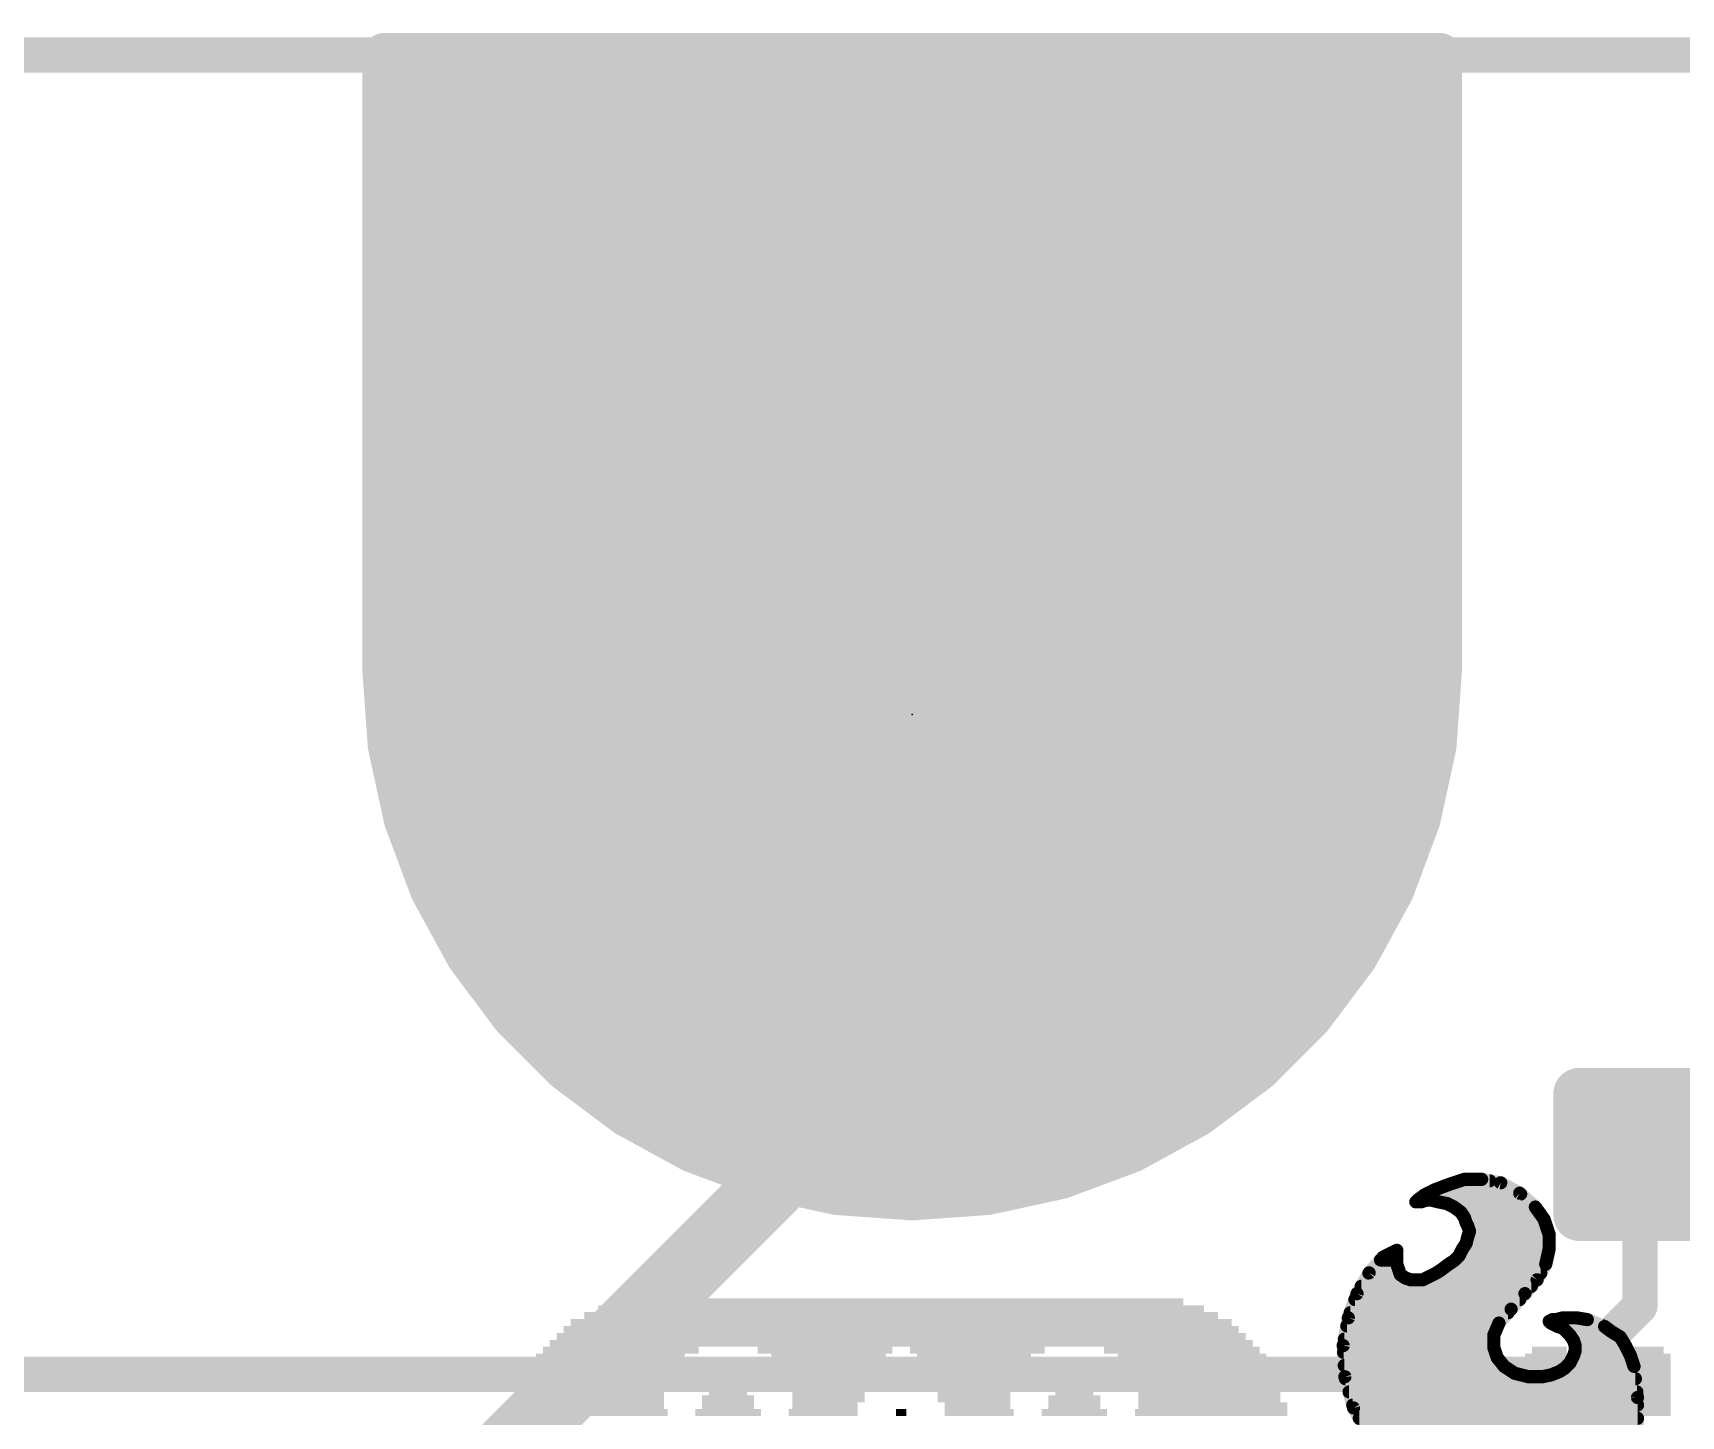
# Model space of a CAD drawing. Extents: x -23 to 93, y -71 to 33.
# Drawn here: x 8.89 to 18.41, y 17.54 to 25.53 of the extents above; entities that cross this region are included whole.
import ezdxf

# ---------------------------------------------------------------- set-up
doc = ezdxf.new("R2010")
doc.units = 0
for name, color, linetype in [('1', 12, 'CONTINUOUS'), ('16', 132, 'CONTINUOUS'), ('17', 110, 'CONTINUOUS'), ('20', 53, 'CONTINUOUS'), ('21', 41, 'CONTINUOUS'), ('22', 40, 'CONTINUOUS'), ('23', 53, 'CONTINUOUS'), ('31', 253, 'CONTINUOUS')]:
    doc.layers.add(name, color=color, linetype=linetype)

# ---------------------------------------------------------------- blocks, each defined once
blk = doc.blocks.new('RECT160000X160000R30')
at = {"const_width": 0.15}
blk.add_lwpolyline([(0.425, -0.35), (0.425, 0.35, 0.4142), (0.35, 0.425), (-0.35, 0.425, 0.4142), (-0.425, 0.35), (-0.425, -0.35, 0.4142), (-0.35, -0.425), (0.35, -0.425, 0.4142)], format="xyb", close=True, dxfattribs=at)
blk.add_solid([(-0.3754, -0.3754), (0.3754, -0.3754), (-0.3754, 0.3754), (0.3754, 0.3754)])
blk = doc.blocks.new('ROUNDP')
at = {"const_width": 0.5}
blk.add_lwpolyline([(0, -0.25, 1), (0, 0.25, 1), (0, -0.25)], format="xyb", dxfattribs=at)
blk = doc.blocks.new('RECT')
blk.add_solid([(-0.5, -0.5), (0.5, -0.5), (-0.5, 0.5), (0.5, 0.5)])

msp = doc.modelspace()

# ---------------------------------------------------------------- linework, layer by layer
at = {"layer": '1'}
for points, const_width in [([(17.018, 25.4), (10.922, 25.4)], 0.254), ([(10.922, 25.4), (10.922, 21.844)], 0.254), ([(17.018, 21.844), (17.018, 25.4)], 0.254), ([(38.1, 25.4), (0, 25.4)], 0.2032), ([(10.922, 25.146), (17.018, 25.146)], 0.254), ([(10.922, 24.892), (17.018, 24.892)], 0.254), ([(10.922, 24.638), (17.018, 24.638)], 0.254), ([(10.922, 24.384), (17.018, 24.384)], 0.254), ([(10.922, 24.13), (17.018, 24.13)], 0.254), ([(10.922, 23.876), (17.018, 23.876)], 0.254), ([(10.922, 23.622), (17.018, 23.622)], 0.254), ([(10.922, 23.368), (17.018, 23.368)], 0.254), ([(10.922, 23.114), (17.018, 23.114)], 0.254), ([(10.922, 22.86), (17.018, 22.86)], 0.254), ([(10.922, 22.606), (17.018, 22.606)], 0.254), ([(10.922, 22.352), (17.018, 22.352)], 0.254), ([(10.922, 22.098), (17.018, 22.098)], 0.254), ([(10.922, 21.844), (10.953, 21.4102)], 0.254), ([(10.922, 21.844), (17.018, 21.844)], 0.254), ([(16.987, 21.4102), (17.018, 21.844)], 0.254), ([(10.9402, 21.59), (16.9998, 21.59)], 0.254), ([(10.953, 21.4102), (11.0455, 20.9853)], 0.254), ([(16.8945, 20.9853), (16.987, 21.4102)], 0.254), ([(10.9692, 21.336), (16.9708, 21.336)], 0.254), ([(11.0244, 21.082), (16.9156, 21.082)], 0.254), ([(11.0455, 20.9853), (11.1974, 20.5778)], 0.254), ([(16.7426, 20.5778), (16.8945, 20.9853)], 0.254), ([(11.1041, 20.828), (16.8359, 20.828)], 0.254), ([(11.1974, 20.5778), (11.4059, 20.1961)], 0.254), ([(11.1995, 20.574), (16.7405, 20.574)], 0.254), ([(16.5341, 20.1961), (16.7426, 20.5778)], 0.254), ([(11.3382, 20.32), (16.6018, 20.32)], 0.254), ([(11.4059, 20.1961), (11.6665, 19.848)], 0.254), ([(16.2735, 19.848), (16.5341, 20.1961)], 0.254), ([(11.5033, 20.066), (16.4367, 20.066)], 0.254), ([(11.6665, 19.848), (11.974, 19.5405)], 0.254), ([(11.7025, 19.812), (16.2375, 19.812)], 0.254), ([(15.966, 19.5405), (16.2735, 19.848)], 0.254), ([(11.9565, 19.558), (15.9835, 19.558)], 0.254), ([(11.974, 19.5405), (12.3221, 19.2799)], 0.254), ([(15.6179, 19.2799), (15.966, 19.5405)], 0.254), ([(12.2899, 19.304), (15.6501, 19.304)], 0.254), ([(12.3221, 19.2799), (12.7038, 19.0714)], 0.254), ([(15.2362, 19.0714), (15.6179, 19.2799)], 0.254), ([(12.7038, 19.0714), (13.1113, 18.9195)], 0.254), ([(12.7613, 19.05), (15.1787, 19.05)], 0.254), ([(14.8287, 18.9195), (15.2362, 19.0714)], 0.254), ([(18.173, 19.05), (18.173, 18.173)], 0.2032), ([(13.1113, 18.9195), (13.5362, 18.827)], 0.254), ([(14.4038, 18.827), (14.8287, 18.9195)], 0.254), ([(13.5362, 18.827), (13.97, 18.796)], 0.254), ([(13.97, 18.796), (14.4038, 18.827)], 0.254), ([(18.173, 18.173), (17.78, 17.78)], 0.2032), ([(17.78, 17.78), (7.62, 17.78)], 0.2032)]:
    msp.add_lwpolyline(points, dxfattribs=dict(at, const_width=const_width))
for points, const_width in [([(10.922, 25.4635, 1), (10.922, 25.3365)], 0.127), ([(10.9855, 25.4, 1), (10.8585, 25.4)], 0.127), ([(17.0815, 25.4, 1), (16.9545, 25.4)], 0.127), ([(17.018, 25.3365, 1), (17.018, 25.4635)], 0.127), ([(10.922, 25.2095, 1), (10.922, 25.0825)], 0.127), ([(17.018, 25.0825, 1), (17.018, 25.2095)], 0.127), ([(10.922, 24.9555, 1), (10.922, 24.8285)], 0.127), ([(17.018, 24.8285, 1), (17.018, 24.9555)], 0.127), ([(10.922, 24.7015, 1), (10.922, 24.5745)], 0.127), ([(17.018, 24.5745, 1), (17.018, 24.7015)], 0.127), ([(10.922, 24.4475, 1), (10.922, 24.3205)], 0.127), ([(17.018, 24.3205, 1), (17.018, 24.4475)], 0.127), ([(10.922, 24.1935, 1), (10.922, 24.0665)], 0.127), ([(17.018, 24.0665, 1), (17.018, 24.1935)], 0.127), ([(10.922, 23.9395, 1), (10.922, 23.8125)], 0.127), ([(17.018, 23.8125, 1), (17.018, 23.9395)], 0.127), ([(10.922, 23.6855, 1), (10.922, 23.5585)], 0.127), ([(17.018, 23.5585, 1), (17.018, 23.6855)], 0.127), ([(10.922, 23.4315, 1), (10.922, 23.3045)], 0.127), ([(17.018, 23.3045, 1), (17.018, 23.4315)], 0.127), ([(10.922, 23.1775, 1), (10.922, 23.0505)], 0.127), ([(17.018, 23.0505, 1), (17.018, 23.1775)], 0.127), ([(10.922, 22.9235, 1), (10.922, 22.7965)], 0.127), ([(17.018, 22.7965, 1), (17.018, 22.9235)], 0.127), ([(10.922, 22.6695, 1), (10.922, 22.5425)], 0.127), ([(17.018, 22.5425, 1), (17.018, 22.6695)], 0.127), ([(10.922, 22.4155, 1), (10.922, 22.2885)], 0.127), ([(17.018, 22.2885, 1), (17.018, 22.4155)], 0.127), ([(10.922, 22.1615, 1), (10.922, 22.0345)], 0.127), ([(17.018, 22.0345, 1), (17.018, 22.1615)], 0.127), ([(10.9853, 21.8485, 1), (10.8587, 21.8395)], 0.127), ([(10.922, 21.9075, 1), (10.922, 21.7805)], 0.127), ([(10.8585, 21.844, 1), (10.9855, 21.844)], 0.127), ([(16.9545, 21.844, 1), (17.0815, 21.844)], 0.127), ([(17.0813, 21.8395, 1), (16.9547, 21.8485)], 0.127), ([(17.018, 21.7805, 1), (17.018, 21.9075)], 0.127), ([(10.9402, 21.6535, 1), (10.9402, 21.5265)], 0.127), ([(16.9998, 21.5265, 1), (16.9998, 21.6535)], 0.127), ([(11.0151, 21.4237, 1), (10.891, 21.3967)], 0.127), ([(17.049, 21.3967, 1), (16.9249, 21.4237)], 0.127), ([(10.8897, 21.4057, 1), (11.0164, 21.4148)], 0.127), ([(10.9692, 21.3995, 1), (10.9692, 21.2725)], 0.127), ([(16.9236, 21.4148, 1), (17.0503, 21.4057)], 0.127), ([(16.9708, 21.2725, 1), (16.9708, 21.3995)], 0.127), ([(11.0244, 21.1455, 1), (11.0244, 21.0185)], 0.127), ([(16.9156, 21.0185, 1), (16.9156, 21.1455)], 0.127), ([(11.105, 21.0075, 1), (10.986, 20.9631)], 0.127), ([(10.9834, 20.9718, 1), (11.1075, 20.9988)], 0.127), ([(16.8325, 20.9988, 1), (16.9566, 20.9718)], 0.127), ([(16.954, 20.9631, 1), (16.835, 21.0075)], 0.127), ([(11.1041, 20.8915, 1), (11.1041, 20.7645)], 0.127), ([(16.8359, 20.7645, 1), (16.8359, 20.8915)], 0.127), ([(11.2532, 20.6082, 1), (11.1417, 20.5474)], 0.127), ([(11.1995, 20.6375, 1), (11.1995, 20.5105)], 0.127), ([(11.1379, 20.5556, 1), (11.2569, 20.6)], 0.127), ([(16.6831, 20.6, 1), (16.8021, 20.5556)], 0.127), ([(16.7983, 20.5474, 1), (16.6868, 20.6082)], 0.127), ([(16.7405, 20.5105, 1), (16.7405, 20.6375)], 0.127), ([(11.3382, 20.3835, 1), (11.3382, 20.2565)], 0.127), ([(16.6018, 20.2565, 1), (16.6018, 20.3835)], 0.127), ([(11.4567, 20.2342, 1), (11.355, 20.1581)], 0.127), ([(11.3501, 20.1657, 1), (11.4616, 20.2266)], 0.127), ([(16.4784, 20.2266, 1), (16.5899, 20.1657)], 0.127), ([(16.585, 20.1581, 1), (16.4833, 20.2342)], 0.127), ([(11.5033, 20.1295, 1), (11.5033, 20.0025)], 0.127), ([(16.4367, 20.0025, 1), (16.4367, 20.1295)], 0.127), ([(11.7114, 19.8929, 1), (11.6216, 19.8031)], 0.127), ([(11.6156, 19.8099, 1), (11.7173, 19.886)], 0.127), ([(11.7025, 19.8755, 1), (11.7025, 19.7485)], 0.127), ([(16.2227, 19.886, 1), (16.3244, 19.8099)], 0.127), ([(16.3184, 19.8031, 1), (16.2286, 19.8929)], 0.127), ([(16.2375, 19.7485, 1), (16.2375, 19.8755)], 0.127), ([(11.9565, 19.6215, 1), (11.9565, 19.4945)], 0.127), ([(12.012, 19.5913, 1), (11.9359, 19.4896)], 0.127), ([(11.9291, 19.4956, 1), (12.0189, 19.5854)], 0.127), ([(15.9211, 19.5854, 1), (16.0109, 19.4956)], 0.127), ([(16.0041, 19.4896, 1), (15.928, 19.5913)], 0.127), ([(15.9835, 19.4945, 1), (15.9835, 19.6215)], 0.127), ([(12.2899, 19.3675, 1), (12.2899, 19.2405)], 0.127), ([(15.6501, 19.2405, 1), (15.6501, 19.3675)], 0.127), ([(12.3526, 19.3356, 1), (12.2917, 19.2241)], 0.127), ([(12.2841, 19.229, 1), (12.3602, 19.3307)], 0.127), ([(15.5798, 19.3307, 1), (15.6559, 19.229)], 0.127), ([(15.6483, 19.2241, 1), (15.5874, 19.3356)], 0.127), ([(12.726, 19.1309, 1), (12.6816, 19.0119)], 0.127), ([(12.6734, 19.0157, 1), (12.7342, 19.1272)], 0.127), ([(12.7613, 19.1135, 1), (12.7613, 18.9865)], 0.127), ([(15.2058, 19.1272, 1), (15.2666, 19.0157)], 0.127), ([(15.1787, 18.9865, 1), (15.1787, 19.1135)], 0.127), ([(15.2584, 19.0119, 1), (15.214, 19.1309)], 0.127), ([(18.2238, 19.05, 1), (18.1222, 19.05)], 0.1016), ([(13.1248, 18.9815, 1), (13.0978, 18.8574)], 0.127), ([(13.0891, 18.86, 1), (13.1335, 18.979)], 0.127), ([(14.8065, 18.979, 1), (14.8509, 18.86)], 0.127), ([(14.8422, 18.8574, 1), (14.8152, 18.9815)], 0.127), ([(13.5408, 18.8904, 1), (13.5317, 18.7637)], 0.127), ([(13.5227, 18.765, 1), (13.5497, 18.8891)], 0.127), ([(14.3903, 18.8891, 1), (14.4173, 18.765)], 0.127), ([(14.4083, 18.7637, 1), (14.3992, 18.8904)], 0.127), ([(13.9655, 18.8593, 1), (13.9745, 18.7327)], 0.127), ([(13.9655, 18.7327, 1), (13.9745, 18.8593)], 0.127), ([(18.1222, 18.173, 1), (18.2238, 18.173)], 0.1016), ([(18.2089, 18.1371, 1), (18.1371, 18.2089)], 0.1016), ([(17.7441, 17.8159, 1), (17.8159, 17.7441)], 0.1016), ([(17.78, 17.7292, 1), (17.78, 17.8308)], 0.1016)]:
    msp.add_lwpolyline(points, format="xyb", dxfattribs=dict(at, const_width=const_width))
at = {"layer": '16'}
for points, const_width in [([(17.018, 25.4), (10.922, 25.4)], 0.254), ([(10.922, 25.4), (10.922, 21.844)], 0.254), ([(17.018, 21.844), (17.018, 25.4)], 0.254), ([(38.1, 25.4), (0, 25.4)], 0.2032), ([(10.922, 25.146), (17.018, 25.146)], 0.254), ([(10.922, 24.892), (17.018, 24.892)], 0.254), ([(10.922, 24.638), (17.018, 24.638)], 0.254), ([(10.922, 24.384), (17.018, 24.384)], 0.254), ([(10.922, 24.13), (17.018, 24.13)], 0.254), ([(10.922, 23.876), (17.018, 23.876)], 0.254), ([(10.922, 23.622), (17.018, 23.622)], 0.254), ([(10.922, 23.368), (17.018, 23.368)], 0.254), ([(10.922, 23.114), (17.018, 23.114)], 0.254), ([(10.922, 22.86), (17.018, 22.86)], 0.254), ([(10.922, 22.606), (17.018, 22.606)], 0.254), ([(10.922, 22.352), (17.018, 22.352)], 0.254), ([(10.922, 22.098), (17.018, 22.098)], 0.254), ([(10.922, 21.844), (10.953, 21.4102)], 0.254), ([(10.922, 21.844), (17.018, 21.844)], 0.254), ([(13.97, 21.844), (13.97, 19.685)], 0.2032), ([(16.987, 21.4102), (17.018, 21.844)], 0.254), ([(10.9402, 21.59), (16.9998, 21.59)], 0.254), ([(10.953, 21.4102), (11.0455, 20.9853)], 0.254), ([(16.8945, 20.9853), (16.987, 21.4102)], 0.254), ([(10.9692, 21.336), (16.9708, 21.336)], 0.254), ([(11.0244, 21.082), (16.9156, 21.082)], 0.254), ([(11.0455, 20.9853), (11.1974, 20.5778)], 0.254), ([(16.7426, 20.5778), (16.8945, 20.9853)], 0.254), ([(11.1041, 20.828), (16.8359, 20.828)], 0.254), ([(11.1974, 20.5778), (11.4059, 20.1961)], 0.254), ([(11.1995, 20.574), (16.7405, 20.574)], 0.254), ([(16.5341, 20.1961), (16.7426, 20.5778)], 0.254), ([(11.3382, 20.32), (16.6018, 20.32)], 0.254), ([(11.4059, 20.1961), (11.6665, 19.848)], 0.254), ([(16.2735, 19.848), (16.5341, 20.1961)], 0.254), ([(11.5033, 20.066), (16.4367, 20.066)], 0.254), ([(11.6665, 19.848), (11.974, 19.5405)], 0.254), ([(11.7025, 19.812), (16.2375, 19.812)], 0.254), ([(15.966, 19.5405), (16.2735, 19.848)], 0.254), ([(13.97, 19.685), (10.922, 16.637)], 0.4064), ([(11.9565, 19.558), (15.9835, 19.558)], 0.254), ([(11.974, 19.5405), (12.3221, 19.2799)], 0.254), ([(15.6179, 19.2799), (15.966, 19.5405)], 0.254), ([(12.2899, 19.304), (15.6501, 19.304)], 0.254), ([(12.3221, 19.2799), (12.7038, 19.0714)], 0.254), ([(15.2362, 19.0714), (15.6179, 19.2799)], 0.254), ([(12.7038, 19.0714), (13.1113, 18.9195)], 0.254), ([(12.7613, 19.05), (15.1787, 19.05)], 0.254), ([(14.8287, 18.9195), (15.2362, 19.0714)], 0.254), ([(13.1113, 18.9195), (13.5362, 18.827)], 0.254), ([(14.4038, 18.827), (14.8287, 18.9195)], 0.254), ([(13.5362, 18.827), (13.97, 18.796)], 0.254), ([(13.97, 18.796), (14.4038, 18.827)], 0.254)]:
    msp.add_lwpolyline(points, dxfattribs=dict(at, const_width=const_width))
for points, const_width in [([(10.922, 25.4635, 1), (10.922, 25.3365)], 0.127), ([(10.9855, 25.4, 1), (10.8585, 25.4)], 0.127), ([(17.0815, 25.4, 1), (16.9545, 25.4)], 0.127), ([(17.018, 25.3365, 1), (17.018, 25.4635)], 0.127), ([(10.922, 25.2095, 1), (10.922, 25.0825)], 0.127), ([(17.018, 25.0825, 1), (17.018, 25.2095)], 0.127), ([(10.922, 24.9555, 1), (10.922, 24.8285)], 0.127), ([(17.018, 24.8285, 1), (17.018, 24.9555)], 0.127), ([(10.922, 24.7015, 1), (10.922, 24.5745)], 0.127), ([(17.018, 24.5745, 1), (17.018, 24.7015)], 0.127), ([(10.922, 24.4475, 1), (10.922, 24.3205)], 0.127), ([(17.018, 24.3205, 1), (17.018, 24.4475)], 0.127), ([(10.922, 24.1935, 1), (10.922, 24.0665)], 0.127), ([(17.018, 24.0665, 1), (17.018, 24.1935)], 0.127), ([(10.922, 23.9395, 1), (10.922, 23.8125)], 0.127), ([(17.018, 23.8125, 1), (17.018, 23.9395)], 0.127), ([(10.922, 23.6855, 1), (10.922, 23.5585)], 0.127), ([(17.018, 23.5585, 1), (17.018, 23.6855)], 0.127), ([(10.922, 23.4315, 1), (10.922, 23.3045)], 0.127), ([(17.018, 23.3045, 1), (17.018, 23.4315)], 0.127), ([(10.922, 23.1775, 1), (10.922, 23.0505)], 0.127), ([(17.018, 23.0505, 1), (17.018, 23.1775)], 0.127), ([(10.922, 22.9235, 1), (10.922, 22.7965)], 0.127), ([(17.018, 22.7965, 1), (17.018, 22.9235)], 0.127), ([(10.922, 22.6695, 1), (10.922, 22.5425)], 0.127), ([(17.018, 22.5425, 1), (17.018, 22.6695)], 0.127), ([(10.922, 22.4155, 1), (10.922, 22.2885)], 0.127), ([(17.018, 22.2885, 1), (17.018, 22.4155)], 0.127), ([(10.922, 22.1615, 1), (10.922, 22.0345)], 0.127), ([(17.018, 22.0345, 1), (17.018, 22.1615)], 0.127), ([(10.9853, 21.8485, 1), (10.8587, 21.8395)], 0.127), ([(10.922, 21.9075, 1), (10.922, 21.7805)], 0.127), ([(10.8585, 21.844, 1), (10.9855, 21.844)], 0.127), ([(14.0208, 21.844, 1), (13.9192, 21.844)], 0.1016), ([(16.9545, 21.844, 1), (17.0815, 21.844)], 0.127), ([(17.0813, 21.8395, 1), (16.9547, 21.8485)], 0.127), ([(17.018, 21.7805, 1), (17.018, 21.9075)], 0.127), ([(10.9402, 21.6535, 1), (10.9402, 21.5265)], 0.127), ([(16.9998, 21.5265, 1), (16.9998, 21.6535)], 0.127), ([(11.0151, 21.4237, 1), (10.891, 21.3967)], 0.127), ([(17.049, 21.3967, 1), (16.9249, 21.4237)], 0.127), ([(10.8897, 21.4057, 1), (11.0164, 21.4148)], 0.127), ([(10.9692, 21.3995, 1), (10.9692, 21.2725)], 0.127), ([(16.9236, 21.4148, 1), (17.0503, 21.4057)], 0.127), ([(16.9708, 21.2725, 1), (16.9708, 21.3995)], 0.127), ([(11.0244, 21.1455, 1), (11.0244, 21.0185)], 0.127), ([(16.9156, 21.0185, 1), (16.9156, 21.1455)], 0.127), ([(11.105, 21.0075, 1), (10.986, 20.9631)], 0.127), ([(10.9834, 20.9718, 1), (11.1075, 20.9988)], 0.127), ([(16.8325, 20.9988, 1), (16.9566, 20.9718)], 0.127), ([(16.954, 20.9631, 1), (16.835, 21.0075)], 0.127), ([(11.1041, 20.8915, 1), (11.1041, 20.7645)], 0.127), ([(16.8359, 20.7645, 1), (16.8359, 20.8915)], 0.127), ([(11.2532, 20.6082, 1), (11.1417, 20.5474)], 0.127), ([(11.1995, 20.6375, 1), (11.1995, 20.5105)], 0.127), ([(11.1379, 20.5556, 1), (11.2569, 20.6)], 0.127), ([(16.6831, 20.6, 1), (16.8021, 20.5556)], 0.127), ([(16.7983, 20.5474, 1), (16.6868, 20.6082)], 0.127), ([(16.7405, 20.5105, 1), (16.7405, 20.6375)], 0.127), ([(11.3382, 20.3835, 1), (11.3382, 20.2565)], 0.127), ([(16.6018, 20.2565, 1), (16.6018, 20.3835)], 0.127), ([(11.4567, 20.2342, 1), (11.355, 20.1581)], 0.127), ([(11.3501, 20.1657, 1), (11.4616, 20.2266)], 0.127), ([(16.4784, 20.2266, 1), (16.5899, 20.1657)], 0.127), ([(16.585, 20.1581, 1), (16.4833, 20.2342)], 0.127), ([(11.5033, 20.1295, 1), (11.5033, 20.0025)], 0.127), ([(16.4367, 20.0025, 1), (16.4367, 20.1295)], 0.127), ([(11.7114, 19.8929, 1), (11.6216, 19.8031)], 0.127), ([(11.6156, 19.8099, 1), (11.7173, 19.886)], 0.127), ([(11.7025, 19.8755, 1), (11.7025, 19.7485)], 0.127), ([(16.2227, 19.886, 1), (16.3244, 19.8099)], 0.127), ([(16.3184, 19.8031, 1), (16.2286, 19.8929)], 0.127), ([(16.2375, 19.7485, 1), (16.2375, 19.8755)], 0.127), ([(14.0418, 19.6132, 1), (13.8982, 19.7568)], 0.2032), ([(13.9192, 19.685, 1), (14.0208, 19.685)], 0.1016), ([(11.9565, 19.6215, 1), (11.9565, 19.4945)], 0.127), ([(12.012, 19.5913, 1), (11.9359, 19.4896)], 0.127), ([(11.9291, 19.4956, 1), (12.0189, 19.5854)], 0.127), ([(15.9211, 19.5854, 1), (16.0109, 19.4956)], 0.127), ([(16.0041, 19.4896, 1), (15.928, 19.5913)], 0.127), ([(15.9835, 19.4945, 1), (15.9835, 19.6215)], 0.127), ([(12.2899, 19.3675, 1), (12.2899, 19.2405)], 0.127), ([(15.6501, 19.2405, 1), (15.6501, 19.3675)], 0.127), ([(12.3526, 19.3356, 1), (12.2917, 19.2241)], 0.127), ([(12.2841, 19.229, 1), (12.3602, 19.3307)], 0.127), ([(15.5798, 19.3307, 1), (15.6559, 19.229)], 0.127), ([(15.6483, 19.2241, 1), (15.5874, 19.3356)], 0.127), ([(12.726, 19.1309, 1), (12.6816, 19.0119)], 0.127), ([(12.6734, 19.0157, 1), (12.7342, 19.1272)], 0.127), ([(12.7613, 19.1135, 1), (12.7613, 18.9865)], 0.127), ([(15.2058, 19.1272, 1), (15.2666, 19.0157)], 0.127), ([(15.1787, 18.9865, 1), (15.1787, 19.1135)], 0.127), ([(15.2584, 19.0119, 1), (15.214, 19.1309)], 0.127), ([(13.1248, 18.9815, 1), (13.0978, 18.8574)], 0.127), ([(13.0891, 18.86, 1), (13.1335, 18.979)], 0.127), ([(14.8065, 18.979, 1), (14.8509, 18.86)], 0.127), ([(14.8422, 18.8574, 1), (14.8152, 18.9815)], 0.127), ([(13.5408, 18.8904, 1), (13.5317, 18.7637)], 0.127), ([(13.5227, 18.765, 1), (13.5497, 18.8891)], 0.127), ([(14.3903, 18.8891, 1), (14.4173, 18.765)], 0.127), ([(14.4083, 18.7637, 1), (14.3992, 18.8904)], 0.127), ([(13.9655, 18.8593, 1), (13.9745, 18.7327)], 0.127), ([(13.9655, 18.7327, 1), (13.9745, 18.8593)], 0.127)]:
    msp.add_lwpolyline(points, format="xyb", dxfattribs=dict(at, const_width=const_width))
at = {"layer": '20', "const_width": 0.2032}
msp.add_lwpolyline([(0, 25.4), (38.1, 25.4)], dxfattribs=at)
at = {"layer": '22', "const_width": 0.0762}
for points in [[(17.069, 18.876), (17.159, 18.906)], [(17.159, 18.906), (17.259, 18.906)], [(17.259, 18.906), (17.369, 18.886)], [(16.889, 18.786), (16.929, 18.816)], [(16.929, 18.816), (16.989, 18.846)], [(16.9398, 18.8214), (17.4842, 18.8214)], [(16.989, 18.846), (17.069, 18.876)], [(17.1338, 18.8976), (17.3052, 18.8976)], [(17.369, 18.886), (17.479, 18.826)], [(17.479, 18.826), (17.569, 18.746)], [(16.879, 18.776), (16.889, 18.786)], [(16.909, 18.776), (16.879, 18.776)], [(16.939, 18.786), (16.909, 18.776)], [(16.969, 18.786), (16.939, 18.786)], [(17.009, 18.776), (16.969, 18.786)], [(17.059, 18.766), (17.009, 18.776)], [(17.099, 18.746), (17.059, 18.766)], [(17.139, 18.716), (17.099, 18.746)], [(17.1001, 18.7452), (17.5696, 18.7452)], [(17.159, 18.686), (17.139, 18.716)], [(17.569, 18.746), (17.619, 18.676)], [(17.169, 18.656), (17.159, 18.686)], [(17.1647, 18.669), (17.6213, 18.669)], [(17.179, 18.636), (17.169, 18.656)], [(17.189, 18.606), (17.179, 18.636)], [(17.619, 18.676), (17.649, 18.586)], [(17.149, 18.506), (17.169, 18.536)], [(17.169, 18.536), (17.179, 18.576)], [(17.179, 18.576), (17.189, 18.606)], [(17.1846, 18.5928), (17.6467, 18.5928)], [(17.649, 18.586), (17.649, 18.506)], [(16.609, 18.366), (16.689, 18.456)], [(16.6751, 18.4404), (16.769, 18.4404)], [(16.689, 18.456), (16.769, 18.496)], [(16.769, 18.496), (16.769, 18.416)], [(17.069, 18.416), (17.099, 18.436)], [(17.099, 18.436), (17.129, 18.466)], [(17.1034, 18.4404), (17.6344, 18.4404)], [(17.129, 18.466), (17.149, 18.506)], [(17.1561, 18.5166), (17.649, 18.5166)], [(17.649, 18.506), (17.629, 18.416)], [(16.539, 18.246), (16.609, 18.366)], [(16.608, 18.3642), (16.7863, 18.3642)], [(16.769, 18.416), (16.789, 18.356)], [(16.789, 18.356), (16.819, 18.336)], [(16.819, 18.336), (16.849, 18.326)], [(16.919, 18.326), (16.999, 18.366)], [(16.9954, 18.3642), (17.6002, 18.3642)], [(16.999, 18.366), (17.029, 18.386)], [(17.029, 18.386), (17.069, 18.416)], [(17.629, 18.416), (17.579, 18.326)], [(16.489, 18.106), (16.539, 18.246)], [(16.5635, 18.288), (17.5458, 18.288)], [(16.849, 18.326), (16.919, 18.326)], [(17.509, 18.246), (17.429, 18.156)], [(17.579, 18.326), (17.509, 18.246)], [(16.5268, 18.2118), (17.4786, 18.2118)], [(17.429, 18.156), (17.359, 18.076)], [(16.459, 17.946), (16.489, 18.106)], [(16.4803, 18.0594), (17.3519, 18.0594)], [(16.4996, 18.1356), (17.4111, 18.1356)], [(17.359, 18.076), (17.329, 18.006)], [(17.649, 18.086), (17.669, 18.096)], [(17.659, 18.076), (17.649, 18.086)], [(17.699, 18.056), (17.659, 18.076)], [(17.669, 18.096), (17.689, 18.096)], [(17.689, 18.096), (17.729, 18.106)], [(17.6922, 18.0594), (17.9605, 18.0594)], [(17.729, 18.046), (17.699, 18.056)], [(17.729, 18.106), (17.809, 18.106)], [(17.809, 18.106), (17.869, 18.096)], [(17.869, 18.096), (17.969, 18.056)], [(17.969, 18.056), (18.009, 18.026)], [(16.466, 17.9832), (17.329, 17.9832)], [(17.329, 18.006), (17.329, 17.936)], [(17.769, 18.006), (17.729, 18.046)], [(17.789, 17.976), (17.769, 18.006)], [(17.7842, 17.9832), (18.0667, 17.9832)], [(17.799, 17.946), (17.789, 17.976)], [(18.009, 18.026), (18.059, 17.996)], [(18.059, 17.996), (18.089, 17.946)], [(16.469, 17.766), (16.459, 17.946)], [(16.4612, 17.907), (17.3387, 17.907)], [(17.329, 17.936), (17.349, 17.876)], [(17.349, 17.876), (17.389, 17.826)], [(17.769, 17.846), (17.789, 17.886)], [(17.789, 17.886), (17.799, 17.916)], [(17.796, 17.907), (18.1085, 17.907)], [(17.799, 17.916), (17.799, 17.946)], [(18.089, 17.946), (18.119, 17.886)], [(18.119, 17.886), (18.139, 17.826)], [(16.4654, 17.8308), (17.3852, 17.8308)], [(16.519, 17.586), (16.469, 17.766)], [(17.389, 17.826), (17.449, 17.786)], [(17.449, 17.786), (17.529, 17.766)], [(17.529, 17.766), (17.609, 17.766)], [(17.609, 17.766), (17.659, 17.776)], [(17.659, 17.776), (17.709, 17.796)], [(17.709, 17.796), (17.739, 17.816)], [(17.739, 17.816), (17.769, 17.846)], [(17.7538, 17.8308), (18.1374, 17.8308)], [(18.139, 17.826), (18.159, 17.646)], [(16.4722, 17.7546), (18.1469, 17.7546)], [(16.4933, 17.6784), (18.1554, 17.6784)], [(16.5145, 17.6022), (18.159, 17.6022)], [(16.619, 17.406), (16.519, 17.586)], [(18.159, 17.646), (18.159, 16.366)], [(16.5523, 17.526), (18.159, 17.526)]]:
    msp.add_lwpolyline(points, dxfattribs=at)
at = {"layer": '22', "const_width": 0.0381}
for points in [[(17.159, 18.9251, 1), (17.159, 18.887)], [(17.165, 18.8879, 1), (17.153, 18.9241)], [(17.2624, 18.9247, 1), (17.2556, 18.8873)], [(17.259, 18.887, 1), (17.259, 18.9251)], [(16.9205, 18.833, 1), (16.9375, 18.799)], [(16.9404, 18.8008, 1), (16.9176, 18.8312)], [(16.9398, 18.8405, 1), (16.9398, 18.8024)], [(16.9823, 18.8638, 1), (16.9957, 18.8282)], [(16.9975, 18.829, 1), (16.9805, 18.863)], [(17.063, 18.8941, 1), (17.075, 18.8579)], [(17.0757, 18.8582, 1), (17.0623, 18.8938)], [(17.1338, 18.9167, 1), (17.1338, 18.8786)], [(17.3052, 18.8786, 1), (17.3052, 18.9167)], [(17.3781, 18.9027, 1), (17.3599, 18.8693)], [(17.3656, 18.8673, 1), (17.3724, 18.9047)], [(17.4917, 18.8402, 1), (17.4663, 18.8118)], [(17.4699, 18.8093, 1), (17.4881, 18.8427)], [(17.4842, 18.8024, 1), (17.4842, 18.8405)], [(16.879, 18.795, 1), (16.879, 18.7569)], [(16.8655, 18.7895, 1), (16.8925, 18.7625)], [(16.8776, 18.8012, 1), (16.9004, 18.7708)], [(16.9025, 18.7725, 1), (16.8755, 18.7995)], [(16.903, 18.7941, 1), (16.915, 18.7579)], [(16.909, 18.7569, 1), (16.909, 18.795)], [(16.939, 18.8051, 1), (16.939, 18.767)], [(16.945, 18.7679, 1), (16.933, 18.8041)], [(16.9736, 18.8045, 1), (16.9644, 18.7675)], [(16.969, 18.767, 1), (16.969, 18.8051)], [(17.0127, 18.7947, 1), (17.0053, 18.7573)], [(17.0044, 18.7575, 1), (17.0136, 18.7945)], [(17.0675, 18.783, 1), (17.0505, 18.749)], [(17.0553, 18.7473, 1), (17.0627, 18.7847)], [(17.1104, 18.7612, 1), (17.0876, 18.7308)], [(17.1001, 18.7643, 1), (17.1001, 18.7262)], [(17.0905, 18.729, 1), (17.1075, 18.763)], [(17.1549, 18.7266, 1), (17.1231, 18.7054)], [(17.5845, 18.7571, 1), (17.5535, 18.7349)], [(17.5563, 18.7318, 1), (17.5817, 18.7602)], [(17.5696, 18.7262, 1), (17.5696, 18.7643)], [(17.1276, 18.7008, 1), (17.1504, 18.7312)], [(17.1771, 18.692, 1), (17.1409, 18.68)], [(17.1431, 18.6754, 1), (17.1749, 18.6966)], [(17.1647, 18.6881, 1), (17.1647, 18.65)], [(17.186, 18.6645, 1), (17.152, 18.6475)], [(17.1509, 18.65, 1), (17.1871, 18.662)], [(17.1971, 18.642, 1), (17.1609, 18.63)], [(17.162, 18.6275, 1), (17.196, 18.6445)], [(17.6371, 18.682, 1), (17.6009, 18.67)], [(17.6035, 18.6649, 1), (17.6345, 18.6871)], [(17.6213, 18.65, 1), (17.6213, 18.6881)], [(17.1849, 18.5254, 1), (17.1531, 18.5466)], [(17.1609, 18.582, 1), (17.1971, 18.57)], [(17.1975, 18.5714, 1), (17.1605, 18.5806)], [(17.1846, 18.6119, 1), (17.1846, 18.5738)], [(17.2071, 18.6, 1), (17.1709, 18.612)], [(17.1709, 18.6, 1), (17.2071, 18.612)], [(17.6681, 18.586, 1), (17.63, 18.586)], [(17.6309, 18.58, 1), (17.6671, 18.592)], [(17.6467, 18.5738, 1), (17.6467, 18.6119)], [(16.6751, 18.4595, 1), (16.6751, 18.4214)], [(16.6805, 18.473, 1), (16.6975, 18.439)], [(16.7032, 18.4433, 1), (16.6748, 18.4687)], [(16.7881, 18.496, 1), (16.75, 18.496)], [(16.7775, 18.479, 1), (16.7605, 18.513)], [(16.769, 18.4214, 1), (16.769, 18.4595)], [(17.0855, 18.4495, 1), (17.1125, 18.4225)], [(17.1034, 18.4595, 1), (17.1034, 18.4214)], [(17.1096, 18.4201, 1), (17.0884, 18.4519)], [(17.112, 18.4745, 1), (17.146, 18.4575)], [(17.1425, 18.4525, 1), (17.1155, 18.4795)], [(17.1331, 18.5166, 1), (17.1649, 18.4954)], [(17.166, 18.4975, 1), (17.132, 18.5145)], [(17.1561, 18.5357, 1), (17.1561, 18.4976)], [(17.1505, 18.5406, 1), (17.1875, 18.5314)], [(17.63, 18.506, 1), (17.6681, 18.506)], [(17.6676, 18.5019, 1), (17.6304, 18.5101)], [(17.6344, 18.4214, 1), (17.6344, 18.4595)], [(17.649, 18.4976, 1), (17.649, 18.5357)], [(16.608, 18.3833, 1), (16.608, 18.3452)], [(16.5948, 18.3787, 1), (16.6232, 18.3533)], [(16.6255, 18.3564, 1), (16.5925, 18.3756)], [(16.7871, 18.422, 1), (16.7509, 18.41)], [(16.75, 18.416, 1), (16.7881, 18.416)], [(16.7996, 18.3719, 1), (16.7784, 18.3401)], [(16.7709, 18.35, 1), (16.8071, 18.362)], [(16.7863, 18.3452, 1), (16.7863, 18.3833)], [(16.825, 18.3541, 1), (16.813, 18.3179)], [(16.8084, 18.3201, 1), (16.8296, 18.3519)], [(16.9954, 18.3833, 1), (16.9954, 18.3452)], [(16.9884, 18.3819, 1), (17.0096, 18.3501)], [(17.0075, 18.349, 1), (16.9905, 18.383)], [(17.0176, 18.4012, 1), (17.0404, 18.3708)], [(17.0396, 18.3701, 1), (17.0184, 18.4019)], [(17.0584, 18.4319, 1), (17.0796, 18.4001)], [(17.0804, 18.4008, 1), (17.0576, 18.4312)], [(17.6002, 18.3452, 1), (17.6002, 18.3833)], [(17.6104, 18.4201, 1), (17.6476, 18.4119)], [(17.6457, 18.4067, 1), (17.6123, 18.4253)], [(16.5569, 18.2396, 1), (16.5211, 18.2524)], [(16.5635, 18.3071, 1), (16.5635, 18.269)], [(16.849, 18.3451, 1), (16.849, 18.307)], [(16.843, 18.3079, 1), (16.855, 18.3441)], [(16.9105, 18.343, 1), (16.9275, 18.309)], [(16.919, 18.307, 1), (16.919, 18.3451)], [(17.4947, 18.2585, 1), (17.5233, 18.2335)], [(17.5232, 18.2333, 1), (17.4948, 18.2587)], [(17.5458, 18.269, 1), (17.5458, 18.3071)], [(17.5623, 18.3353, 1), (17.5957, 18.3167)], [(17.5933, 18.3135, 1), (17.5647, 18.3385)], [(16.5268, 18.2309, 1), (16.5268, 18.1928)], [(16.5225, 18.2556, 1), (16.5555, 18.2364)], [(17.4148, 18.1687, 1), (17.4432, 18.1433)], [(17.4433, 18.1435, 1), (17.4147, 18.1685)], [(17.4786, 18.1928, 1), (17.4786, 18.2309)], [(16.4803, 18.0785, 1), (16.4803, 18.0404)], [(16.4711, 18.1124, 1), (16.5069, 18.0996)], [(16.5077, 18.1025, 1), (16.4703, 18.1095)], [(16.4996, 18.1547, 1), (16.4996, 18.1166)], [(17.3447, 18.0885, 1), (17.3733, 18.0635)], [(17.3765, 18.0685, 1), (17.3415, 18.0835)], [(17.3519, 18.0404, 1), (17.3519, 18.0785)], [(17.4111, 18.1166, 1), (17.4111, 18.1547)], [(17.6625, 18.0995, 1), (17.6355, 18.0725)], [(17.6405, 18.103, 1), (17.6575, 18.069)], [(17.6675, 18.093, 1), (17.6505, 18.059)], [(17.6455, 18.0625, 1), (17.6725, 18.0895)], [(17.669, 18.1151, 1), (17.669, 18.077)], [(17.6775, 18.079, 1), (17.6605, 18.113)], [(17.6844, 18.1145, 1), (17.6936, 18.0775)], [(17.6922, 18.0785, 1), (17.6922, 18.0404)], [(17.705, 18.0741, 1), (17.693, 18.0379)], [(17.689, 18.077, 1), (17.689, 18.1151)], [(17.6905, 18.039, 1), (17.7075, 18.073)], [(17.729, 18.1251, 1), (17.729, 18.087)], [(17.7336, 18.0875, 1), (17.7244, 18.1245)], [(17.8121, 18.1248, 1), (17.8059, 18.0872)], [(17.809, 18.087, 1), (17.809, 18.1251)], [(17.8761, 18.1137, 1), (17.8619, 18.0783)], [(17.8659, 18.0772, 1), (17.8721, 18.1148)], [(17.9804, 18.0712, 1), (17.9576, 18.0408)], [(17.9605, 18.0404, 1), (17.9605, 18.0785)], [(17.9619, 18.0383, 1), (17.9761, 18.0737)], [(16.466, 18.0023, 1), (16.466, 17.9642)], [(17.3481, 18.006, 1), (17.31, 18.006)], [(17.3115, 18.0135, 1), (17.3465, 17.9985)], [(17.329, 17.9642, 1), (17.329, 18.0023)], [(17.7425, 18.0595, 1), (17.7155, 18.0325)], [(17.723, 18.0279, 1), (17.735, 18.0641)], [(17.7849, 18.0166, 1), (17.7531, 17.9954)], [(17.7555, 17.9925, 1), (17.7825, 18.0195)], [(17.7842, 18.0023, 1), (17.7842, 17.9642)], [(17.8071, 17.982, 1), (17.7709, 17.97)], [(17.7731, 17.9654, 1), (17.8049, 17.9866)], [(18.0188, 18.0423, 1), (17.9992, 18.0097)], [(17.9976, 18.0108, 1), (18.0204, 18.0412)], [(18.0753, 18.0058, 1), (18.0427, 17.9862)], [(18.0492, 17.9797, 1), (18.0688, 18.0123)], [(18.0667, 17.9642, 1), (18.0667, 18.0023)], [(16.478, 17.9471, 1), (16.44, 17.9449)], [(16.4403, 17.9495, 1), (16.4777, 17.9425)], [(16.4612, 17.9261, 1), (16.4612, 17.888)], [(17.3471, 17.942, 1), (17.3109, 17.93)], [(17.31, 17.936, 1), (17.3481, 17.936)], [(17.3639, 17.8879, 1), (17.3341, 17.8641)], [(17.3309, 17.87, 1), (17.3671, 17.882)], [(17.3387, 17.888, 1), (17.3387, 17.9261)], [(17.7709, 17.892, 1), (17.8071, 17.88)], [(17.806, 17.8775, 1), (17.772, 17.8945)], [(17.796, 17.9261, 1), (17.796, 17.888)], [(17.818, 17.946, 1), (17.7799, 17.946)], [(17.7799, 17.916, 1), (17.818, 17.916)], [(17.7809, 17.94, 1), (17.8171, 17.952)], [(17.8171, 17.91, 1), (17.7809, 17.922)], [(18.106, 17.9545, 1), (18.072, 17.9375)], [(18.0727, 17.9362, 1), (18.1053, 17.9558)], [(18.1371, 17.892, 1), (18.1009, 17.88)], [(18.102, 17.8775, 1), (18.136, 17.8945)], [(18.1085, 17.888, 1), (18.1085, 17.9261)], [(16.4654, 17.8498, 1), (16.4654, 17.8117)], [(16.4874, 17.7711, 1), (16.4506, 17.7609)], [(17.3996, 17.8419, 1), (17.3784, 17.8101)], [(17.3741, 17.8141, 1), (17.4039, 17.8379)], [(17.3852, 17.8117, 1), (17.3852, 17.8498)], [(17.4536, 17.8045, 1), (17.4444, 17.7675)], [(17.4384, 17.7701, 1), (17.4596, 17.8019)], [(17.529, 17.7851, 1), (17.529, 17.747)], [(17.5244, 17.7475, 1), (17.5336, 17.7845)], [(17.6053, 17.7847, 1), (17.6127, 17.7473)], [(17.609, 17.747, 1), (17.609, 17.7851)], [(17.6519, 17.7937, 1), (17.6661, 17.7583)], [(17.6627, 17.7573, 1), (17.6553, 17.7947)], [(17.6984, 17.8119, 1), (17.7196, 17.7801)], [(17.7161, 17.7783, 1), (17.7019, 17.8137)], [(17.7255, 17.8295, 1), (17.7525, 17.8025)], [(17.7496, 17.8001, 1), (17.7284, 17.8319)], [(17.7538, 17.8498, 1), (17.7538, 17.8117)], [(17.752, 17.8545, 1), (17.786, 17.8375)], [(17.7825, 17.8325, 1), (17.7555, 17.8595)], [(18.1579, 17.8281, 1), (18.1201, 17.8239)], [(18.1209, 17.82, 1), (18.1571, 17.832)], [(18.1374, 17.8117, 1), (18.1374, 17.8498)], [(16.45, 17.7649, 1), (16.488, 17.7671)], [(16.4722, 17.7736, 1), (16.4722, 17.7355)], [(16.4933, 17.6974, 1), (16.4933, 17.6593)], [(18.1469, 17.7355, 1), (18.1469, 17.7736)], [(18.1554, 17.6593, 1), (18.1554, 17.6974)], [(16.5145, 17.6212, 1), (16.5145, 17.5831)], [(16.5357, 17.5953, 1), (16.5023, 17.5767)], [(16.5006, 17.5809, 1), (16.5374, 17.5911)], [(18.1781, 17.646, 1), (18.14, 17.646)], [(18.1401, 17.6439, 1), (18.1779, 17.6481)], [(18.159, 17.5831, 1), (18.159, 17.6212)], [(16.5523, 17.545, 1), (16.5523, 17.5069)], [(18.159, 17.5069, 1), (18.159, 17.545)]]:
    msp.add_lwpolyline(points, format="xyb", dxfattribs=at)
at = {"layer": '23'}
msp.add_point((13.97, 21.59), dxfattribs=at)

# ---------------------------------------------------------------- block references
at = {"layer": '1', "rotation": 270}
msp.add_blockref('RECT160000X160000R30', (18.173, 19.05), dxfattribs=at)
at = {"layer": '17', "xscale": 5.08, "yscale": 5.08, "rotation": 180}
msp.add_blockref('ROUNDP', (13.97, 21.844), dxfattribs=at)
msp.add_blockref('ROUNDP', (13.97, 21.844), dxfattribs=at)
at = {"layer": '21', "yscale": 0.04, "rotation": 180}
for p, xscale in [((13.916, 18.199), 3.24), ((13.916, 18.079), 3.8), ((13.916, 18.119), 3.64), ((13.916, 18.159), 3.48), ((13.916, 17.999), 3.96), ((13.916, 18.039), 3.88), ((12.236, 17.879), 0.84), ((12.296, 17.919), 0.88), ((13.916, 17.959), 4.04), ((13.476, 17.919), 0.76), ((13.496, 17.879), 0.64), ((14.356, 17.919), 0.76), ((14.336, 17.879), 0.64), ((15.536, 17.919), 0.88), ((15.596, 17.879), 0.84), ((17.63, 17.879), 0.24), ((17.65, 17.919), 0.2), ((18.21, 17.879), 0.28), ((18.21, 17.919), 0.2), ((12.176, 17.799), 0.8), ((12.216, 17.839), 0.8), ((13.496, 17.839), 0.56), ((13.516, 17.799), 0.52), ((14.336, 17.839), 0.56), ((14.316, 17.799), 0.52), ((15.616, 17.839), 0.8), ((15.656, 17.799), 0.8), ((17.65, 17.839), 0.28), ((17.65, 17.799), 0.28), ((18.21, 17.839), 0.28), ((18.21, 17.799), 0.28), ((12.136, 17.719), 0.8), ((12.156, 17.759), 0.76), ((13.516, 17.759), 0.44), ((13.516, 17.719), 0.44), ((14.316, 17.759), 0.44), ((14.316, 17.719), 0.44), ((15.676, 17.759), 0.76), ((15.696, 17.719), 0.8), ((17.67, 17.759), 0.32), ((17.69, 17.719), 0.28), ((18.21, 17.759), 0.28), ((18.21, 17.719), 0.28), ((12.116, 17.599), 0.84), ((12.136, 17.679), 0.8), ((12.136, 17.639), 0.8), ((12.916, 17.639), 0.28), ((12.916, 17.599), 0.28), ((12.916, 17.679), 0.2), ((13.496, 17.679), 0.4), ((13.496, 17.639), 0.4), ((13.476, 17.599), 0.36), ((14.336, 17.679), 0.4), ((14.336, 17.639), 0.4), ((14.356, 17.599), 0.36), ((14.916, 17.639), 0.28), ((14.916, 17.599), 0.28), ((14.916, 17.679), 0.2), ((15.696, 17.679), 0.8), ((15.696, 17.639), 0.8), ((15.716, 17.599), 0.84), ((17.69, 17.679), 0.28), ((17.97, 17.639), 0.76), ((17.97, 17.599), 0.76), ((18.21, 17.679), 0.28), ((12.116, 17.559), 0.84), ((12.936, 17.559), 0.32), ((13.456, 17.559), 0.4), ((13.916, 17.559), 0.04), ((14.356, 17.559), 0.36), ((14.936, 17.559), 0.32), ((15.696, 17.559), 0.88), ((17.97, 17.559), 0.76)]:
    msp.add_blockref('RECT', p, dxfattribs=dict(at, xscale=xscale))
at = {"layer": '22', "yscale": 0.04}
for p, xscale in [((13.897, 18.199), 3.24), ((13.897, 18.079), 3.8), ((13.897, 18.119), 3.64), ((13.897, 18.159), 3.48), ((13.897, 17.999), 3.96), ((13.897, 18.039), 3.88), ((12.217, 17.879), 0.84), ((12.277, 17.919), 0.88), ((13.897, 17.959), 4.04), ((13.457, 17.919), 0.76), ((13.477, 17.879), 0.64), ((14.337, 17.919), 0.76), ((14.317, 17.879), 0.64), ((15.517, 17.919), 0.88), ((15.577, 17.879), 0.84), ((12.157, 17.799), 0.8), ((12.197, 17.839), 0.8), ((13.477, 17.839), 0.56), ((13.497, 17.799), 0.52), ((14.317, 17.839), 0.56), ((14.297, 17.799), 0.52), ((15.597, 17.839), 0.8), ((15.637, 17.799), 0.8), ((12.117, 17.719), 0.8), ((12.137, 17.759), 0.76), ((13.497, 17.759), 0.44), ((13.497, 17.719), 0.44), ((14.297, 17.759), 0.44), ((14.297, 17.719), 0.44), ((15.657, 17.759), 0.76), ((15.677, 17.719), 0.8), ((12.097, 17.599), 0.84), ((12.117, 17.679), 0.8), ((12.117, 17.639), 0.8), ((12.897, 17.639), 0.28), ((12.897, 17.599), 0.28), ((12.897, 17.679), 0.2), ((13.477, 17.679), 0.4), ((13.477, 17.639), 0.4), ((13.457, 17.599), 0.36), ((14.317, 17.679), 0.4), ((14.317, 17.639), 0.4), ((14.337, 17.599), 0.36), ((14.897, 17.639), 0.28), ((14.897, 17.599), 0.28), ((14.897, 17.679), 0.2), ((15.677, 17.679), 0.8), ((15.677, 17.639), 0.8), ((15.697, 17.599), 0.84), ((12.117, 17.559), 0.88), ((12.877, 17.559), 0.32), ((13.457, 17.559), 0.36), ((13.897, 17.559), 0.04), ((14.357, 17.559), 0.4), ((14.877, 17.559), 0.32), ((15.697, 17.559), 0.84)]:
    msp.add_blockref('RECT', p, dxfattribs=dict(at, xscale=xscale))
at = {"layer": '31', "rotation": 270}
msp.add_blockref('RECT160000X160000R30', (18.173, 19.05), dxfattribs=at)

doc.saveas('drawing.dxf')
